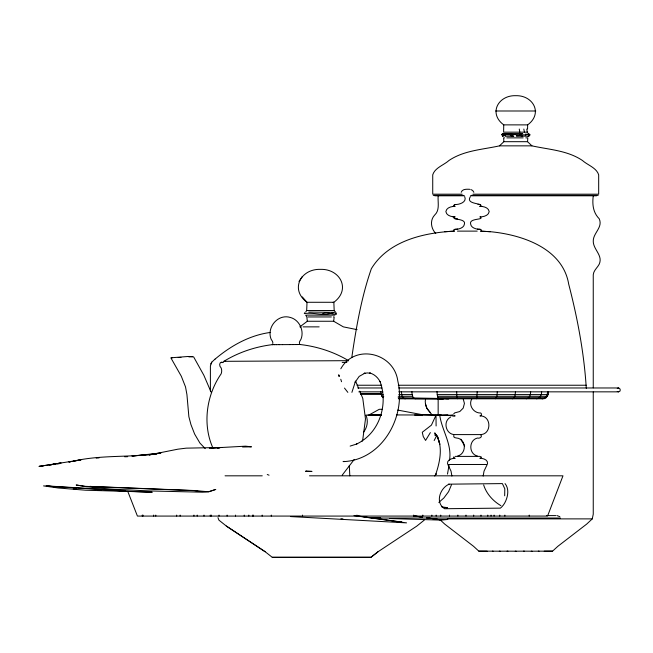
<?xml version="1.0" encoding="UTF-8"?>
<svg xmlns="http://www.w3.org/2000/svg" width="653" height="653" viewBox="0 0 653 653"><rect width="100%" height="100%" fill="white"/><g stroke="black" fill="none" stroke-linecap="round" stroke-linejoin="round"><path stroke-width="0.98" d="M449.501 460.251C452.186 444.138 441.975 430.662 439.779 415.422M477.229 391.555L476.706 398.763M527.551 129.049L527.665 124.87C543.28 113.418 533.068 95.109 515.707 95.689C498.321 95.093 488.134 113.418 503.741 124.87L503.61 132.167L527.804 132.167M349.314 465.54L349.804 475.841M497.317 391.555L496.917 396.306L495.325 398.763M472.911 194.194L598.679 194.194L598.679 174.849C596.564 167.764 587.537 165.111 582.443 160.483C567.416 150.386 549.059 149.643 531.926 145.848L527.551 141.685L527.804 137.865L525.796 137.865M305.669 312.077L306.681 310.526L307.016 302.282C289.581 289.426 300.837 268.677 320.427 269.363C340.009 268.652 351.29 289.442 333.846 302.282L334.181 310.526L336.009 312.673M515.543 391.555L514.882 396.306L513.258 398.542L512.205 398.763M357.093 329.643L343.339 326.867L333.683 321.252L334.181 316.95L333.332 316.942M530.669 391.604C530.538 394.412 529.836 398.722 526.228 398.763M504.671 495.798L504.802 488.787L502.386 483.595L448.472 484.175M351.771 357.599C356.187 327.61 361.362 297.401 371.345 268.734C388.2 240.859 423.805 232.631 454.194 231.17L444.685 231.701M522.718 136.248L520.449 135.653L516.213 135.93L528.742 136.248L529.918 134.902L529.542 134.143L525.502 134.902L502.345 134.143L502.467 136.085L503.373 136.248M541.663 391.604C541.623 394.73 540.219 398.918 536.423 398.763M487.538 463.761C488.166 459.728 483.04 458.186 479.833 458.259M547.794 391.604L546.667 396.306L543.892 398.542M542.096 398.763C546.292 399.416 548.708 395.302 548.618 391.604M211.76 362.137L210.397 365.99L210.397 391.065M483.171 476.061L484.028 471.131L487.22 464.479L447.836 464.479L451.027 471.131L451.884 476.061M447.485 474.094L449.011 465.426M272.783 343.494C273.289 341.388 271.093 340.025 270.726 338.091C267.118 326.745 278.145 313.832 290.12 317.407C299.18 319.611 304.38 330.467 301.082 338.989C300.462 340.482 298.837 341.886 299.58 343.658M461.189 192.309C462.218 188.774 467.026 189.174 469.834 189.313M351.902 392.363L355.322 381.801L355.093 382.242L359.183 376.406L365.051 373.092L364.105 373.402L367.329 372.928L370.586 373.263L369.655 372.961C374.349 374.145 378.103 377.654 380.201 381.932L380.038 381.523C388.502 404.656 379.499 433.331 356.375 444.162L356.938 443.934L350.147 446.097M538.317 551.165L552.544 551.165L557.891 546.275L586.68 524.098L592.271 518.882L593.25 514.189L593.25 391.939M547.565 516.074L562.976 475.817L309.481 475.817M304.649 312.754L304.306 313.603C314.281 311.971 324.819 316.77 334.287 312.346L308.73 312.077M453.647 413.953L454.741 412.851L459.785 411.545L463.189 408.133L464.43 403.456L463.189 398.787M453.802 435.371C452.725 438.857 458.202 437.396 459.785 438.963C466.813 442.693 465.311 454.284 457.549 456.072M471.874 398.787C468.046 405.072 473.572 413.325 480.69 413.006C481.857 413.635 481.612 415.561 480.314 415.863M362.023 441.338L362.782 439.518L365.484 418.965L362.782 398.412L359.754 391.123M451.411 484.942L448.595 491.66L443.869 497.978L438.816 502.426M470.364 196.675C464.903 204.993 484.624 202.789 480.314 206.242M192.039 356.816L192.464 356.497L188.856 356.881M434.172 440.522L436.424 436.09M340.801 368.79C354.889 343.233 394.183 352.775 397.816 381.066C406.288 416.541 382.315 459.818 343.674 461.614L343.07 461.361M210.739 363.95L211.792 362.137L215.025 359.134M430.368 432.596L425.576 440.44L423.25 436.547L422.271 432.27L431.421 425.136L435.992 415.235L436.106 425.976M434.71 476.045L436.171 473.833L435.551 474.87C439.991 462.03 443.885 444.611 434.718 432.89L437.755 437.086L439.853 444.35L437.51 436.571L434.849 434.776M299.001 281.467L302.233 276.643M453.802 456.855L453.802 457.794M363.411 432.31C367.304 427.527 368.529 420.801 365.876 415.12L381.409 414.998M342.229 475.115L354.244 459.451M462.161 194.194L432.727 194.194L432.727 174.849C434.841 167.764 443.869 165.111 448.97 160.483C463.989 150.386 482.355 149.643 499.488 145.848L503.879 141.685L527.551 141.685M215.057 359.134C230.884 345.739 249.83 335.095 270.62 332.41M424.221 520.163L416.728 526.155L378.054 551.728L370.945 557.311L272.252 557.311L265.061 551.654L226.477 526.155L218.943 520.163L217.963 517.633M378.136 551.654L370.969 557.262L272.252 557.311M450.497 417.169C442.399 421.405 445.991 434.98 455.141 434.596L479.914 434.596C491.856 435.02 491.856 415.488 479.914 415.912M333.683 321.252L307.302 321.252L299.866 326.867L300.943 326.867M481.008 230.86C483.587 228.224 472.095 229.391 480.314 229.374M449.084 484.191C439.959 488.101 434.914 502.663 444.579 508.728L500.378 508.14A12.562 7.33 -64.3 0 0 504.785 502.851C507.871 497.145 509.503 489.032 505.047 483.604M299.841 344.49C316.974 346.392 333.773 351.828 348.588 360.676L223.865 361.321C238.59 352.318 255.331 346.71 272.44 344.629M369.549 414.688L379.23 409.317L381.989 409.26M502.345 134.143L501.48 134.591L511.054 134.902L515.527 134.445M617.256 388.347C619.852 386.437 621.803 391.506 618.595 391.841L398.787 391.841M322.223 314.117C326.729 310.632 331.83 315.57 336.556 313.603M502.451 134.143L501.48 134.591L502.353 134.902L502.467 136.085M343.674 461.614L344.327 461.361M527.975 136.085L529.542 135.653M480.314 458.226L481.465 457.32L480.69 456.512M455.141 204.503L453.598 205.385L454.741 206.242M455.141 206.275C451.598 206.372 446.505 207.442 445.852 211.596C446.505 215.759 451.598 216.829 455.141 216.927M479.833 216.927C483.4 216.845 488.542 215.792 489.203 211.596C488.55 207.442 483.457 206.372 479.914 206.275M477.514 229.162C474.682 228.656 470.993 227.326 470.625 224.02C468.838 217.849 484.787 220.208 480.314 216.951M454.741 229.374C463.255 229.203 450.505 228.46 454.366 230.999M457.549 229.162C460.381 228.656 464.071 227.326 464.43 224.02C466.177 218.012 449.844 220.094 454.831 216.951M68.998 461.989L70.965 461.63L69.055 461.998M72.932 461.263C100.472 454.757 128.894 457.565 156.753 453.827L131.947 456.039L160.744 453.06M73.046 461.279L81.037 459.859L39.156 466.381L42.861 466.315M454.741 204.528C459.002 204.83 467.221 202.283 464.699 196.675M49.669 465.23L51.611 464.912M53.554 464.601L55.497 464.291M57.44 463.981L59.382 463.671M160.76 453.092L149.031 454.945L177.877 449.182L186.252 448.146L221.898 447.468L212.094 448.023L245.569 446.17L251.446 446.823L242.581 446.995M39.156 466.381L61.064 463.001L53.277 464.193M455.141 458.259C451.99 458.186 446.864 459.769 447.525 463.761M223.473 362.399C219.31 360.864 218.592 365.696 221.138 367.941C221.898 369.851 221.873 372.039 221.081 373.932C206.519 395 202.308 423.993 212.788 447.721M452.741 416.23L455.141 415.912M442.636 415.455L447.542 415.047L451.117 415.888L452.619 415.03L446.521 415.455L422.222 414.688L397.718 410.084M454.431 206.34L452.741 206.454M96.211 458.071L99.06 457.892M438.139 415.202L441.167 415.006M527.379 124.886L503.741 124.87M178.212 357.534L180.954 357.395M552.544 551.165L544.202 551.205M272.717 344.613L272.244 344.629L274.276 344.645M223.865 361.321L225.285 361.272M124.674 456.774L127.702 456.684M333.152 302.306L333.846 302.282L307.016 302.282L302.298 296.911M209.319 448.285L212.339 448.244M217.367 448.17L219.384 448.138M299.564 344.498L292.985 344.564M295.825 344.539L298.005 344.523M504.72 137.865L503.61 137.865L503.879 141.685M289.687 344.588L293.091 344.564M493.097 551.165L478.861 551.165L473.515 546.275L444.726 524.098L439.828 519.535M282.545 344.629L289.736 344.588M499.316 551.205L507.952 551.165M515.241 551.205L524.351 551.165M531.264 551.205L539.035 551.165M279.19 344.637L282.594 344.621M523.143 137.865L506.793 137.865M276.309 344.645L279.288 344.637M495.635 110.994L535.77 110.994M502.696 133.547L522.718 133.547L520.449 134.143L520.017 134.902L520.449 135.653M527.918 133.547L528.742 133.547M529.175 134.902L529.918 134.902L525.502 134.077M502.345 135.653L505.471 135.653L505.471 134.143M499.488 145.848L531.926 145.848M433.249 195.386L463.491 195.386M471.237 195.386L598.164 195.386M434.8 195.786L464.471 195.786M470.56 195.786L596.605 195.786M477.972 204.397L480.314 204.528M482.322 206.454L479.833 206.275M452.741 216.739L454.431 216.861M454.741 218.665L457.549 218.877M457.451 231.121L477.204 231.121M586.288 388.347C584.117 353.183 577.562 318.338 568.722 284.251C562.764 248.246 522.065 234.713 490.37 231.701L480.771 231.17M306.681 310.526L334.181 310.526M334.883 315.13L306.567 315.113M307.914 316.95L331.365 316.95M303.082 326.867L319.146 326.867M274.105 344.645L276.456 344.645M342.213 362.399L346.841 362.399M357.036 385.237L381.654 385.237M398.289 385.237L586.288 385.237M357.779 387.972L381.883 387.972M398.787 387.972L618.595 387.972M358.791 391.841L382.87 391.841M360.285 393.686L380.789 393.686M360.644 394.216L381.679 394.216M380.789 391.604L381.279 394.592L383.164 394.592M398.746 394.592L412.174 394.592L413.218 397.685L415.186 398.763M437.004 391.555L437.224 394.592L548.104 394.592M381.279 394.592L381.891 396.306L383.76 396.306M398.24 396.306L412.533 396.306M437.224 394.592L437.486 396.306L547.475 396.306M398.191 397.685L438.661 398.452M437.486 396.306L437.992 397.685L546.275 397.685M398.493 398.542L448.831 398.763L445.779 398.673M437.992 397.685L438.677 398.542L544.667 398.542M398.33 398.763L542.863 398.763M396.551 414.941L447.542 415.047M455.141 456.39L479.914 456.39M225.056 475.817L262.245 475.817M546.52 515.609L555.719 515.609M546.83 516.074L137.416 516.074L127.906 491.733M374.634 518.033L560.421 518.033M447.289 518.882L592.271 518.882M505.422 136.24L513.854 136.248L510.63 135.653L511.054 134.902L510.63 134.143M414.957 398.656L443.273 398.763L441.24 398.624M368.088 415.047L381.45 415.145M523.453 551.165L532.089 551.205M507.055 551.165L516.164 551.205M492.378 551.165L500.141 551.205M487.203 551.205L478.861 551.165M376.699 415.479L372.316 415.03L377.614 415.079M372.316 415.03L381.181 415.161M437.249 398.656L443.273 398.763L440.253 398.64M203.695 491.489L205.687 491.529L193.476 490.493L89.877 486.395L94.669 486.844M114.389 490.542L125.294 490.754L46.2 485.865L55.227 486.852M347.167 360.644L348.588 360.676M172.376 357.722L171.559 357.705L172.017 357.811M364.268 517.454L366.3 517.511M368.333 517.56L380.536 517.886M389.825 518.531L441.069 520.106L447.836 519.453L433.568 519.413M443.444 507.512L447.419 507.691L441.567 506.818M73.275 488.762L76.295 488.926M97.46 490.068L101.493 490.281M340.923 518.809L342.923 518.915M480.869 231.17L490.37 231.701M396.869 521.796L401.832 522.065L358.244 516.009M290.691 516.572L406.558 522.873L354.016 515.617M414.573 415.022L422.556 415.561M618.595 391.841L617.256 391.465M556.903 515.568L559.841 516.662M221.269 362.399L222.126 362.644M413.398 515.837L422.426 517.16M413.39 515.78L422.426 517.119M405.391 398.763L404.117 398.542L402.126 396.306L401.326 391.604M454.741 458.226L454.047 457.982M434.988 435.118L436.947 435.633M438.677 398.542L439.428 398.763M211.074 392.069L203.858 375.279L193.606 356.84L188.121 356.481L170.841 357.803L181.322 376.267L185.517 386.911L186.929 394.575L188.872 416.712L190.945 424.597L194.635 434.074L199.932 443.077L205.222 448.611M267.257 474.511L269.036 475.188M470.903 189.582L472.658 190.456L473.866 192.309M454.741 415.863L453.802 415.137M477.514 456.072C468.585 454.072 468.585 440.024 477.514 438.024C479.457 438.906 483.008 436.596 480.69 434.8M500.908 505.675C492.999 501.031 486.428 493.782 483.644 484.942M226.297 526.04L265.142 551.728M457.647 398.763L456.855 396.306L456.667 391.555M335.577 313.954L336.213 314.452M347.845 392.363L344.482 388.078M432.351 415.014C428.123 410.631 424.181 405.578 425.527 399.048M430.074 412.223L426.703 408.28L425.56 404.068M381.891 396.306L383.058 397.685M435.755 233.472C430.923 228.542 429.698 220.167 434.759 214.959C440.032 210.037 437.641 202.308 438.155 195.99M305.669 315.13L306.845 316.942L307.302 321.252M460.781 439.159L464.626 445.975M355.599 381.091L358.628 388.388M340.776 379.262L341.535 381.727M339.364 376.324L339.078 375.206M525.502 134.902L525.689 135.653M519.266 129.049L519.845 132.167M523.837 129.049L524.408 132.167M338.67 374.749L338.923 376.438M526.791 129.049L527.249 132.167M411.872 391.555L412.174 394.592M593.25 195.99C592.165 204.365 593.055 212.584 599.193 218.731C603.192 227.448 593.095 232.925 593.25 241.169C593.169 249.577 603.241 255.339 599.201 264.22C597.307 267.836 593.569 270.473 593.25 274.782L593.25 387.866M529.199 515.095L529.199 516.074M504.867 515.095L504.867 516.074M499.774 515.095L499.774 516.074M494.068 515.095L494.068 516.074M491.04 515.095L491.04 516.074M487.799 515.095L487.799 516.074M480.992 515.095L480.992 516.074M473.703 515.095L473.703 516.074M465.981 515.095L465.981 516.074M457.875 515.095L457.875 516.074M449.452 515.095L449.452 516.074M440.759 515.095L440.759 516.074M438.155 399.073L438.155 415.373M436.155 515.095L436.155 516.074M431.87 515.095L431.87 516.074M422.826 515.095L422.826 516.074M413.7 515.095L413.7 516.074M356.962 515.095L356.962 516.074M302.519 515.095L302.519 516.074M271.281 515.095L271.281 516.074M262.163 515.095L262.163 516.074M253.119 515.095L253.119 516.074M252.858 515.095L252.858 516.074M248.826 515.095L248.826 516.074M244.222 515.095L244.222 516.074M235.529 515.095L235.529 516.074M227.105 515.095L227.105 516.074M219.008 515.095L219.008 516.074M211.286 515.095L211.286 516.074M210.258 515.095L210.258 516.074M203.997 515.095L203.997 516.074M197.19 515.095L197.19 516.074M193.941 515.095L193.941 516.074M180.122 515.095L180.122 516.074M176.685 515.095L176.685 516.074M155.789 515.095L155.789 516.074M153.659 515.095L153.659 516.074M142.966 515.095L142.966 516.074M142.248 515.095L142.248 516.074M215.702 489.448L208.797 491.733L202.185 492.191L149.774 490.958L109.998 489.015L86.106 486.673L76.181 484.999L85.494 486.354L195.141 490.713L198.716 491.407L208.797 491.733L215.702 489.448M306.445 471.172L305.522 471.246L312.003 471.425L306.445 471.172M300.037 344.482L299.368 344.498L300.037 344.482M131.098 491.538L85.616 490.215L58.158 487.979L43.531 485.897L129.678 491.342L152.198 492.231L131.098 491.538M440.481 519.796L426.442 517.739L440.481 519.796"/></g></svg>
